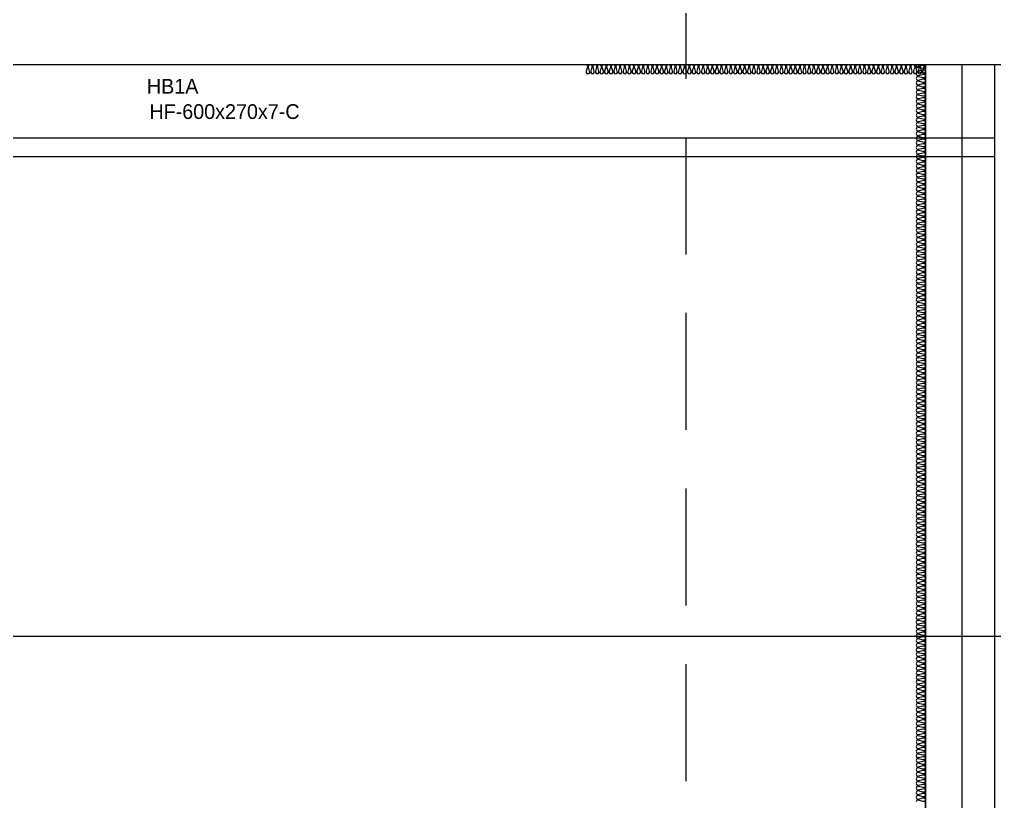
# Model space of a CAD drawing. Header units: millimetres. Extents: x 367092 to 767578, y 396038 to 811791.
# Drawn here: x 504600 to 509889, y 437253 to 441495 of the extents above; entities that cross this region are included whole.
import ezdxf
from ezdxf.enums import TextEntityAlignment as Align

# ---------------------------------------------------------------- set-up
doc = ezdxf.new("R2010")
doc.units = ezdxf.units.MM
doc.header["$LTSCALE"] = 100
doc.header["$MEASUREMENT"] = 0
doc.linetypes.add('CENTER', pattern=[2, 1.25, -0.25, 0.25, -0.25])
doc.linetypes.add('HIDDEN', pattern=[9.525, 6.35, -3.175])
doc.layers.get('Defpoints').update_dxf_attribs({"color": 171, "linetype": 'CONTINUOUS'})
for name, color, linetype in [('CEN(ST)', 1, 'CENTER'), ('CON', 2, 'CONTINUOUS'), ('ELE-6', 8, 'CONTINUOUS'), ('FIN(패널-125글라스울)', 4, 'CONTINUOUS'), ('INSUL', 8, 'CONTINUOUS'), ('SYM', 7, 'CONTINUOUS')]:
    doc.layers.add(name, color=color, linetype=linetype)
doc.styles.add('CGS', font='cgse', dxfattribs={"bigfont": 'cgs'})

msp = doc.modelspace()

# ---------------------------------------------------------------- linework, layer by layer
at = {"layer": 'CEN(ST)', "ltscale": 10000}
msp.add_line((385174.2, 438151), (536557.9, 438151), dxfattribs=at)
at = {"layer": 'CON', "ltscale": 1000}
msp.add_line((423351.8, 441251), (533944.1, 441251), dxfattribs=at)
at = {"layer": 'ELE-6', "ltscale": 10000}
for p, q in [((509888.8, 441251), (509888.8, 433151)), ((509888.8, 440851), (500840.1, 440851)), ((509888.8, 440751), (500840.1, 440751))]:
    msp.add_line(p, q, dxfattribs=at)
msp.add_lwpolyline([(509513.8, 441251), (509513.8, 433151)], dxfattribs=at)
at = {"layer": 'FIN(패널-125글라스울)', "ltscale": 0.1}
for points in [[(509513.8, 433151), (509513.8, 441251)], [(509713.8, 433151), (509713.8, 441251)]]:
    msp.add_lwpolyline(points, dxfattribs=at)
at = {"layer": 'INSUL', "ltscale": 10000}
for points in [[(507671.8, 441250.9, -0.493759), (507680.2, 441237.4), (507674, 441214.5, 1.449198), (507692.7, 441214.5), (507686.5, 441237.4, -0.524856), (507695.8, 441251, -0.524856), (507705.2, 441237.4), (507699, 441214.5, 1.449198), (507717.7, 441214.5), (507711.5, 441237.4, -0.524856), (507720.8, 441251, -0.524856), (507730.2, 441237.4), (507724, 441214.5, 1.449198), (507742.7, 441214.5), (507736.5, 441237.4, -0.524856), (507745.8, 441251, -0.524856), (507755.2, 441237.4), (507749, 441214.5, 1.449198), (507767.7, 441214.5), (507761.5, 441237.4, -0.524856), (507770.8, 441251, -0.524856), (507780.2, 441237.4), (507774, 441214.5, 1.449198), (507792.7, 441214.5), (507786.5, 441237.4, -0.524856), (507795.8, 441251, -0.524856), (507805.2, 441237.4), (507799, 441214.5, 1.449198), (507817.7, 441214.5), (507811.5, 441237.4, -0.524856), (507820.8, 441251, -0.524856), (507830.2, 441237.4), (507824, 441214.5, 1.449198), (507842.7, 441214.5), (507836.5, 441237.4, -0.524856), (507845.8, 441251, -0.524856), (507855.2, 441237.4), (507849, 441214.5, 1.449198), (507867.7, 441214.5), (507861.5, 441237.4, -0.524856), (507870.8, 441251, -0.524856), (507880.2, 441237.4), (507874, 441214.5, 1.449198), (507892.7, 441214.5), (507886.5, 441237.4, -0.524856), (507895.8, 441251, -0.524856), (507905.2, 441237.4), (507899, 441214.5, 1.449198), (507917.7, 441214.5), (507911.5, 441237.4, -0.524856), (507920.8, 441251, -0.524856), (507930.2, 441237.4), (507924, 441214.5, 1.449198), (507942.7, 441214.5), (507936.5, 441237.4, -0.524856), (507945.8, 441251, -0.524856), (507955.2, 441237.4), (507949, 441214.5, 1.449198), (507967.7, 441214.5), (507961.5, 441237.4, -0.524856), (507970.8, 441251, -0.524856), (507980.2, 441237.4), (507974, 441214.5, 1.449198), (507992.7, 441214.5), (507986.5, 441237.4, -0.524856), (507995.8, 441251, -0.524856), (508005.2, 441237.4), (507999, 441214.5, 1.449198), (508017.7, 441214.5), (508011.5, 441237.4, -0.524856), (508020.8, 441251, -0.524856), (508030.2, 441237.4), (508024, 441214.5, 1.449198), (508042.7, 441214.5), (508036.5, 441237.4, -0.524856), (508045.8, 441251, -0.524856), (508055.2, 441237.4), (508049, 441214.5, 1.449198), (508067.7, 441214.5), (508061.5, 441237.4, -0.524856), (508070.8, 441251, -0.524856), (508080.2, 441237.4), (508074, 441214.5, 1.449198), (508092.7, 441214.5), (508086.5, 441237.4, -0.524856), (508095.8, 441251, -0.524856), (508105.2, 441237.4), (508099, 441214.5, 1.449198), (508117.7, 441214.5), (508111.5, 441237.4, -0.524856), (508120.8, 441251, -0.524856), (508130.2, 441237.4), (508124, 441214.5, 1.449198), (508142.7, 441214.5), (508136.5, 441237.4, -0.524856), (508145.8, 441251, -0.524856), (508155.2, 441237.4), (508149, 441214.5, 1.449198), (508167.7, 441214.5), (508161.5, 441237.4, -0.524856), (508170.8, 441251, -0.524856), (508180.2, 441237.4), (508174, 441214.5, 1.449198), (508192.7, 441214.5), (508186.5, 441237.4, -0.524856), (508195.8, 441251, -0.524856), (508205.2, 441237.4), (508199, 441214.5, 1.449198), (508217.7, 441214.5), (508211.5, 441237.4, -0.524856), (508220.8, 441251, -0.524856), (508230.2, 441237.4), (508224, 441214.5, 1.449198), (508242.7, 441214.5), (508236.5, 441237.4, -0.524856), (508245.8, 441251, -0.524856), (508255.2, 441237.4), (508249, 441214.5, 1.449198), (508267.7, 441214.5), (508261.5, 441237.4, -0.524856), (508270.8, 441251, -0.524856), (508280.2, 441237.4), (508274, 441214.5, 1.449198), (508292.7, 441214.5), (508286.5, 441237.4, -0.524856), (508295.8, 441251, -0.524856), (508305.2, 441237.4), (508299, 441214.5, 1.449198), (508317.7, 441214.5), (508311.5, 441237.4, -0.524856), (508320.8, 441251, -0.524856), (508330.2, 441237.4), (508324, 441214.5, 1.449198), (508342.7, 441214.5), (508336.5, 441237.4, -0.524856), (508345.8, 441251, -0.524856), (508355.2, 441237.4), (508349, 441214.5, 1.449198), (508367.7, 441214.5), (508361.5, 441237.4, -0.524856), (508370.8, 441251, -0.524856), (508380.2, 441237.4), (508374, 441214.5, 1.449198), (508392.7, 441214.5), (508386.5, 441237.4, -0.524856), (508395.8, 441251, -0.524856), (508405.2, 441237.4), (508399, 441214.5, 1.449198), (508417.7, 441214.5), (508411.5, 441237.4, -0.524856), (508420.8, 441251, -0.524856), (508430.2, 441237.4), (508424, 441214.5, 1.449198), (508442.7, 441214.5), (508436.5, 441237.4, -0.524856), (508445.8, 441251, -0.524856), (508455.2, 441237.4), (508449, 441214.5, 1.449198), (508467.7, 441214.5), (508461.5, 441237.4, -0.524856), (508470.8, 441251, -0.524856), (508480.2, 441237.4), (508474, 441214.5, 1.449198), (508492.7, 441214.5), (508486.5, 441237.4, -0.524856), (508495.8, 441251, -0.524856), (508505.2, 441237.4), (508499, 441214.5, 1.449198), (508517.7, 441214.5), (508511.5, 441237.4, -0.524856), (508520.8, 441251, -0.524856), (508530.2, 441237.4), (508524, 441214.5, 1.449198), (508542.7, 441214.5), (508536.5, 441237.4, -0.524856), (508545.8, 441251, -0.524856), (508555.2, 441237.4), (508549, 441214.5, 1.449198), (508567.7, 441214.5), (508561.5, 441237.4, -0.524856), (508570.8, 441251, -0.524856), (508580.2, 441237.4), (508574, 441214.5, 1.449198), (508592.7, 441214.5), (508586.5, 441237.4, -0.524856), (508595.8, 441251, -0.524856), (508605.2, 441237.4), (508599, 441214.5, 1.449198), (508617.7, 441214.5), (508611.5, 441237.4, -0.524856), (508620.8, 441251, -0.524856), (508630.2, 441237.4), (508624, 441214.5, 1.449198), (508642.7, 441214.5), (508636.5, 441237.4, -0.524856), (508645.8, 441251, -0.524856), (508655.2, 441237.4), (508649, 441214.5, 1.449198), (508667.7, 441214.5), (508661.5, 441237.4, -0.524856), (508670.8, 441251, -0.524856), (508680.2, 441237.4), (508674, 441214.5, 1.449198), (508692.7, 441214.5), (508686.5, 441237.4, -0.524856), (508695.8, 441251, -0.524856), (508705.2, 441237.4), (508699, 441214.5, 1.449198), (508717.7, 441214.5), (508711.5, 441237.4, -0.524856), (508720.8, 441251, -0.524856), (508730.2, 441237.4), (508724, 441214.5, 1.449198), (508742.7, 441214.5), (508736.5, 441237.4, -0.524856), (508745.8, 441251, -0.524856), (508755.2, 441237.4), (508749, 441214.5, 1.449198), (508767.7, 441214.5), (508761.5, 441237.4, -0.524856), (508770.8, 441251, -0.524856), (508780.2, 441237.4), (508774, 441214.5, 1.449198), (508792.7, 441214.5), (508786.5, 441237.4, -0.524856), (508795.8, 441251, -0.524856), (508805.2, 441237.4), (508799, 441214.5, 1.449198), (508817.7, 441214.5), (508811.5, 441237.4, -0.524856), (508820.8, 441251, -0.524856), (508830.2, 441237.4), (508824, 441214.5, 1.449198), (508842.7, 441214.5), (508836.5, 441237.4, -0.524856), (508845.8, 441251, -0.524856), (508855.2, 441237.4), (508849, 441214.5, 1.449198), (508867.7, 441214.5), (508861.5, 441237.4, -0.524856), (508870.8, 441251, -0.524856), (508880.2, 441237.4), (508874, 441214.5, 1.449198), (508892.7, 441214.5), (508886.5, 441237.4, -0.524856), (508895.8, 441251, -0.524856), (508905.2, 441237.4), (508899, 441214.5, 1.449198), (508917.7, 441214.5), (508911.5, 441237.4, -0.524856), (508920.8, 441251, -0.524856), (508930.2, 441237.4), (508924, 441214.5, 1.449198), (508942.7, 441214.5), (508936.5, 441237.4, -0.524856), (508945.8, 441251, -0.524856), (508955.2, 441237.4), (508949, 441214.5, 1.449198), (508967.7, 441214.5), (508961.5, 441237.4, -0.524856), (508970.8, 441251, -0.524856), (508980.2, 441237.4), (508974, 441214.5, 1.449198), (508992.7, 441214.5), (508986.5, 441237.4, -0.524856), (508995.8, 441251, -0.524856), (509005.2, 441237.4), (508999, 441214.5, 1.449198), (509017.7, 441214.5), (509011.5, 441237.4, -0.524856), (509020.8, 441251, -0.524856), (509030.2, 441237.4), (509024, 441214.5, 1.449198), (509042.7, 441214.5), (509036.5, 441237.4, -0.524856), (509045.8, 441251, -0.524856), (509055.2, 441237.4), (509049, 441214.5, 1.449198), (509067.7, 441214.5), (509061.5, 441237.4, -0.524856), (509070.8, 441251, -0.524856), (509080.2, 441237.4), (509074, 441214.5, 1.449198), (509092.7, 441214.5), (509086.5, 441237.4, -0.524856), (509095.8, 441251, -0.524856), (509105.2, 441237.4), (509099, 441214.5, 1.449198), (509117.7, 441214.5), (509111.5, 441237.4, -0.524856), (509120.8, 441251, -0.524856), (509130.2, 441237.4), (509124, 441214.5, 1.449198), (509142.7, 441214.5), (509136.5, 441237.4, -0.524856), (509145.8, 441251, -0.524856), (509155.2, 441237.4), (509149, 441214.5, 1.449198), (509167.7, 441214.5), (509161.5, 441237.4, -0.524856), (509170.8, 441251, -0.524856), (509180.2, 441237.4), (509174, 441214.5, 1.449198), (509192.7, 441214.5), (509186.5, 441237.4, -0.524856), (509195.8, 441251, -0.524856), (509205.2, 441237.4), (509199, 441214.5, 1.449198), (509217.7, 441214.5), (509211.5, 441237.4, -0.524856), (509220.8, 441251, -0.524856), (509230.2, 441237.4), (509224, 441214.5, 1.449198), (509242.7, 441214.5), (509236.5, 441237.4, -0.524856), (509245.8, 441251, -0.524856), (509255.2, 441237.4), (509249, 441214.5, 1.449198), (509267.7, 441214.5), (509261.5, 441237.4, -0.524856), (509270.8, 441251, -0.524856), (509280.2, 441237.4), (509274, 441214.5, 1.449198), (509292.7, 441214.5), (509286.5, 441237.4, -0.524856), (509295.8, 441251, -0.524856), (509305.2, 441237.4), (509299, 441214.5, 1.449198), (509317.7, 441214.5), (509311.5, 441237.4, -0.524856), (509320.8, 441251, -0.524856), (509330.2, 441237.4), (509324, 441214.5, 1.449198), (509342.7, 441214.5), (509336.5, 441237.4, -0.524856), (509345.8, 441251, -0.524856), (509355.2, 441237.4), (509349, 441214.5, 1.449198), (509367.7, 441214.5), (509361.5, 441237.4, -0.524856), (509370.8, 441251, -0.524856), (509380.2, 441237.4), (509374, 441214.5, 1.449198), (509392.7, 441214.5), (509386.5, 441237.4, -0.524856), (509395.8, 441251, -0.524856), (509405.2, 441237.4), (509399, 441214.5, 1.449198), (509417.7, 441214.5), (509411.5, 441237.4, -0.524856), (509420.8, 441251, -0.524856), (509430.2, 441237.4), (509424, 441214.5, 1.449198), (509442.7, 441214.5), (509436.5, 441237.4, -0.524856), (509445.8, 441251, -0.524856), (509455.2, 441237.4), (509449, 441214.5, 1.449198), (509467.7, 441214.5), (509461.5, 441237.4, -0.524856), (509470.8, 441251, -0.524856), (509480.2, 441237.4), (509474, 441214.5, 1.449198), (509492.7, 441214.5), (509486.5, 441237.4, -0.524856), (509495.8, 441251, -0.524856), (509505.2, 441237.4), (509499, 441214.5, 0.726908), (509513.8, 441202.6, 0.726908)], [(509463.8, 441251, 0.524856), (509477.4, 441241.6), (509500.3, 441247.8, -1.449198), (509500.3, 441229.1), (509477.4, 441235.3, 0.524856), (509463.8, 441226, 0.524856), (509477.4, 441216.6), (509500.3, 441222.8, -1.449198), (509500.3, 441204.1), (509477.4, 441210.3, 0.524856), (509463.8, 441201, 0.524856), (509477.4, 441191.6), (509500.3, 441197.8, -1.449198), (509500.3, 441179.1), (509477.4, 441185.3, 0.524856), (509463.8, 441176, 0.524856), (509477.4, 441166.6), (509500.3, 441172.8, -1.449198), (509500.3, 441154.1), (509477.4, 441160.3, 0.524856), (509463.8, 441151, 0.524856), (509477.4, 441141.6), (509500.3, 441147.8, -1.449198), (509500.3, 441129.1), (509477.4, 441135.3, 0.524856), (509463.8, 441126, 0.524856), (509477.4, 441116.6), (509500.3, 441122.8, -1.449198), (509500.3, 441104.1), (509477.4, 441110.3, 0.524856), (509463.8, 441101, 0.524856), (509477.4, 441091.6), (509500.3, 441097.8, -1.449198), (509500.3, 441079.1), (509477.4, 441085.3, 0.524856), (509463.8, 441076, 0.524856), (509477.4, 441066.6), (509500.3, 441072.8, -1.449198), (509500.3, 441054.1), (509477.4, 441060.3, 0.524856), (509463.8, 441051, 0.524856), (509477.4, 441041.6), (509500.3, 441047.8, -1.449198), (509500.3, 441029.1), (509477.4, 441035.3, 0.524856), (509463.8, 441026, 0.524856), (509477.4, 441016.6), (509500.3, 441022.8, -1.449198), (509500.3, 441004.1), (509477.4, 441010.3, 0.524856), (509463.8, 441001, 0.524856), (509477.4, 440991.6), (509500.3, 440997.8, -1.449198), (509500.3, 440979.1), (509477.4, 440985.3, 0.524856), (509463.8, 440976, 0.524856), (509477.4, 440966.6), (509500.3, 440972.8, -1.449198), (509500.3, 440954.1), (509477.4, 440960.3, 0.524856), (509463.8, 440951, 0.524856), (509477.4, 440941.6), (509500.3, 440947.8, -1.449198), (509500.3, 440929.1), (509477.4, 440935.3, 0.524856), (509463.8, 440926, 0.524856), (509477.4, 440916.6), (509500.3, 440922.8, -1.449198), (509500.3, 440904.1), (509477.4, 440910.3, 0.524856), (509463.8, 440901, 0.524856), (509477.4, 440891.6), (509500.3, 440897.8, -1.449198), (509500.3, 440879.1), (509477.4, 440885.3, 0.524856), (509463.8, 440876, 0.524856), (509477.4, 440866.6), (509500.3, 440872.8, -1.449198), (509500.3, 440854.1), (509477.4, 440860.3, 0.524856), (509463.8, 440851, 0.524856), (509477.4, 440841.6), (509500.3, 440847.8, -1.449198), (509500.3, 440829.1), (509477.4, 440835.3, 0.524856), (509463.8, 440826, 0.524856), (509477.4, 440816.6), (509500.3, 440822.8, -1.449198), (509500.3, 440804.1), (509477.4, 440810.3, 0.524856), (509463.8, 440801, 0.524856), (509477.4, 440791.6), (509500.3, 440797.8, -1.449198), (509500.3, 440779.1), (509477.4, 440785.3, 0.524856), (509463.8, 440776, 0.524856), (509477.4, 440766.6), (509500.3, 440772.8, -1.449198), (509500.3, 440754.1), (509477.4, 440760.3, 0.524856), (509463.8, 440751, 0.524856), (509477.4, 440741.6), (509500.3, 440747.8, -1.449198), (509500.3, 440729.1), (509477.4, 440735.3, 0.524856), (509463.8, 440726, 0.524856), (509477.4, 440716.6), (509500.3, 440722.8, -1.449198), (509500.3, 440704.1), (509477.4, 440710.3, 0.524856), (509463.8, 440701, 0.524856), (509477.4, 440691.6), (509500.3, 440697.8, -1.449198), (509500.3, 440679.1), (509477.4, 440685.3, 0.524856), (509463.8, 440676, 0.524856), (509477.4, 440666.6), (509500.3, 440672.8, -1.449198), (509500.3, 440654.1), (509477.4, 440660.3, 0.524856), (509463.8, 440651, 0.524856), (509477.4, 440641.6), (509500.3, 440647.8, -1.449198), (509500.3, 440629.1), (509477.4, 440635.3, 0.524856), (509463.8, 440626, 0.524856), (509477.4, 440616.6), (509500.3, 440622.8, -1.449198), (509500.3, 440604.1), (509477.4, 440610.3, 0.524856), (509463.8, 440601, 0.524856), (509477.4, 440591.6), (509500.3, 440597.8, -1.449198), (509500.3, 440579.1), (509477.4, 440585.3, 0.524856), (509463.8, 440576, 0.524856), (509477.4, 440566.6), (509500.3, 440572.8, -1.449198), (509500.3, 440554.1), (509477.4, 440560.3, 0.524856), (509463.8, 440551, 0.524856), (509477.4, 440541.6), (509500.3, 440547.8, -1.449198), (509500.3, 440529.1), (509477.4, 440535.3, 0.524856), (509463.8, 440526, 0.524856), (509477.4, 440516.6), (509500.3, 440522.8, -1.449198), (509500.3, 440504.1), (509477.4, 440510.3, 0.524856), (509463.8, 440501, 0.524856), (509477.4, 440491.6), (509500.3, 440497.8, -1.449198), (509500.3, 440479.1), (509477.4, 440485.3, 0.524856), (509463.8, 440476, 0.524856), (509477.4, 440466.6), (509500.3, 440472.8, -1.449198), (509500.3, 440454.1), (509477.4, 440460.3, 0.524856), (509463.8, 440451, 0.524856), (509477.4, 440441.6), (509500.3, 440447.8, -1.449198), (509500.3, 440429.1), (509477.4, 440435.3, 0.524856), (509463.8, 440426, 0.524856), (509477.4, 440416.6), (509500.3, 440422.8, -1.449198), (509500.3, 440404.1), (509477.4, 440410.3, 0.524856), (509463.8, 440401, 0.524856), (509477.4, 440391.6), (509500.3, 440397.8, -1.449198), (509500.3, 440379.1), (509477.4, 440385.3, 0.524856), (509463.8, 440376, 0.524856), (509477.4, 440366.6), (509500.3, 440372.8, -1.449198), (509500.3, 440354.1), (509477.4, 440360.3, 0.524856), (509463.8, 440351, 0.524856), (509477.4, 440341.6), (509500.3, 440347.8, -1.449198), (509500.3, 440329.1), (509477.4, 440335.3, 0.524856), (509463.8, 440326, 0.524856), (509477.4, 440316.6), (509500.3, 440322.8, -1.449198), (509500.3, 440304.1), (509477.4, 440310.3, 0.524856), (509463.8, 440301, 0.524856), (509477.4, 440291.6), (509500.3, 440297.8, -1.449198), (509500.3, 440279.1), (509477.4, 440285.3, 0.524856), (509463.8, 440276, 0.524856), (509477.4, 440266.6), (509500.3, 440272.8, -1.449198), (509500.3, 440254.1), (509477.4, 440260.3, 0.524856), (509463.8, 440251, 0.524856), (509477.4, 440241.6), (509500.3, 440247.8, -1.449198), (509500.3, 440229.1), (509477.4, 440235.3, 0.524856), (509463.8, 440226, 0.524856), (509477.4, 440216.6), (509500.3, 440222.8, -1.449198), (509500.3, 440204.1), (509477.4, 440210.3, 0.524856), (509463.8, 440201, 0.524856), (509477.4, 440191.6), (509500.3, 440197.8, -1.449198), (509500.3, 440179.1), (509477.4, 440185.3, 0.524856), (509463.8, 440176, 0.524856), (509477.4, 440166.6), (509500.3, 440172.8, -1.449198), (509500.3, 440154.1), (509477.4, 440160.3, 0.524856), (509463.8, 440151, 0.524856), (509477.4, 440141.6), (509500.3, 440147.8, -1.449198), (509500.3, 440129.1), (509477.4, 440135.3, 0.524856), (509463.8, 440126, 0.524856), (509477.4, 440116.6), (509500.3, 440122.8, -1.449198), (509500.3, 440104.1), (509477.4, 440110.3, 0.524856), (509463.8, 440101, 0.524856), (509477.4, 440091.6), (509500.3, 440097.8, -1.449198), (509500.3, 440079.1), (509477.4, 440085.3, 0.524856), (509463.8, 440076, 0.524856), (509477.4, 440066.6), (509500.3, 440072.8, -1.449198), (509500.3, 440054.1), (509477.4, 440060.3, 0.524856), (509463.8, 440051, 0.524856), (509477.4, 440041.6), (509500.3, 440047.8, -1.449198), (509500.3, 440029.1), (509477.4, 440035.3, 0.524856), (509463.8, 440026, 0.524856), (509477.4, 440016.6), (509500.3, 440022.8, -1.449198), (509500.3, 440004.1), (509477.4, 440010.3, 0.524856), (509463.8, 440001, 0.524856), (509477.4, 439991.6), (509500.3, 439997.8, -1.449198), (509500.3, 439979.1), (509477.4, 439985.3, 0.524856), (509463.8, 439976, 0.524856), (509477.4, 439966.6), (509500.3, 439972.8, -1.449198), (509500.3, 439954.1), (509477.4, 439960.3, 0.524856), (509463.8, 439951, 0.524856), (509477.4, 439941.6), (509500.3, 439947.8, -1.449198), (509500.3, 439929.1), (509477.4, 439935.3, 0.524856), (509463.8, 439926, 0.524856), (509477.4, 439916.6), (509500.3, 439922.8, -1.449198), (509500.3, 439904.1), (509477.4, 439910.3, 0.524856), (509463.8, 439901, 0.524856), (509477.4, 439891.6), (509500.3, 439897.8, -1.449198), (509500.3, 439879.1), (509477.4, 439885.3, 0.524856), (509463.8, 439876, 0.524856), (509477.4, 439866.6), (509500.3, 439872.8, -1.449198), (509500.3, 439854.1), (509477.4, 439860.3, 0.524856), (509463.8, 439851, 0.524856), (509477.4, 439841.6), (509500.3, 439847.8, -1.449198), (509500.3, 439829.1), (509477.4, 439835.3, 0.524856), (509463.8, 439826, 0.524856), (509477.4, 439816.6), (509500.3, 439822.8, -1.449198), (509500.3, 439804.1), (509477.4, 439810.3, 0.524856), (509463.8, 439801, 0.524856), (509477.4, 439791.6), (509500.3, 439797.8, -1.449198), (509500.3, 439779.1), (509477.4, 439785.3, 0.524856), (509463.8, 439776, 0.524856), (509477.4, 439766.6), (509500.3, 439772.8, -1.449198), (509500.3, 439754.1), (509477.4, 439760.3, 0.524856), (509463.8, 439751, 0.524856), (509477.4, 439741.6), (509500.3, 439747.8, -1.449198), (509500.3, 439729.1), (509477.4, 439735.3, 0.524856), (509463.8, 439726, 0.524856), (509477.4, 439716.6), (509500.3, 439722.8, -1.449198), (509500.3, 439704.1), (509477.4, 439710.3, 0.524856), (509463.8, 439701, 0.524856), (509477.4, 439691.6), (509500.3, 439697.8, -1.449198), (509500.3, 439679.1), (509477.4, 439685.3, 0.524856), (509463.8, 439676, 0.524856), (509477.4, 439666.6), (509500.3, 439672.8, -1.449198), (509500.3, 439654.1), (509477.4, 439660.3, 0.524856), (509463.8, 439651, 0.524856), (509477.4, 439641.6), (509500.3, 439647.8, -1.449198), (509500.3, 439629.1), (509477.4, 439635.3, 0.524856), (509463.8, 439626, 0.524856), (509477.4, 439616.6), (509500.3, 439622.8, -1.449198), (509500.3, 439604.1), (509477.4, 439610.3, 0.524856), (509463.8, 439601, 0.524856), (509477.4, 439591.6), (509500.3, 439597.8, -1.449198), (509500.3, 439579.1), (509477.4, 439585.3, 0.524856), (509463.8, 439576, 0.524856), (509477.4, 439566.6), (509500.3, 439572.8, -1.449198), (509500.3, 439554.1), (509477.4, 439560.3, 0.524856), (509463.8, 439551, 0.524856), (509477.4, 439541.6), (509500.3, 439547.8, -1.449198), (509500.3, 439529.1), (509477.4, 439535.3, 0.524856), (509463.8, 439526, 0.524856), (509477.4, 439516.6), (509500.3, 439522.8, -1.449198), (509500.3, 439504.1), (509477.4, 439510.3, 0.524856), (509463.8, 439501, 0.524856), (509477.4, 439491.6), (509500.3, 439497.8, -1.449198), (509500.3, 439479.1), (509477.4, 439485.3, 0.524856), (509463.8, 439476, 0.524856), (509477.4, 439466.6), (509500.3, 439472.8, -1.449198), (509500.3, 439454.1), (509477.4, 439460.3, 0.524856), (509463.8, 439451, 0.524856), (509477.4, 439441.6), (509500.3, 439447.8, -1.449198), (509500.3, 439429.1), (509477.4, 439435.3, 0.524856), (509463.8, 439426, 0.524856), (509477.4, 439416.6), (509500.3, 439422.8, -1.449198), (509500.3, 439404.1), (509477.4, 439410.3, 0.524856), (509463.8, 439401, 0.524856), (509477.4, 439391.6), (509500.3, 439397.8, -1.449198), (509500.3, 439379.1), (509477.4, 439385.3, 0.524856), (509463.8, 439376, 0.524856), (509477.4, 439366.6), (509500.3, 439372.8, -1.449198), (509500.3, 439354.1), (509477.4, 439360.3, 0.524856), (509463.8, 439351, 0.524856), (509477.4, 439341.6), (509500.3, 439347.8, -1.449198), (509500.3, 439329.1), (509477.4, 439335.3, 0.524856), (509463.8, 439326, 0.524856), (509477.4, 439316.6), (509500.3, 439322.8, -1.449198), (509500.3, 439304.1), (509477.4, 439310.3, 0.524856), (509463.8, 439301, 0.524856), (509477.4, 439291.6), (509500.3, 439297.8, -1.449198), (509500.3, 439279.1), (509477.4, 439285.3, 0.524856), (509463.8, 439276, 0.524856), (509477.4, 439266.6), (509500.3, 439272.8, -1.449198), (509500.3, 439254.1), (509477.4, 439260.3, 0.524856), (509463.8, 439251, 0.524856), (509477.4, 439241.6), (509500.3, 439247.8, -1.449198), (509500.3, 439229.1), (509477.4, 439235.3, 0.524856), (509463.8, 439226, 0.524856), (509477.4, 439216.6), (509500.3, 439222.8, -1.449198), (509500.3, 439204.1), (509477.4, 439210.3, 0.524856), (509463.8, 439201, 0.524856), (509477.4, 439191.6), (509500.3, 439197.8, -1.449198), (509500.3, 439179.1), (509477.4, 439185.3, 0.524856), (509463.8, 439176, 0.524856), (509477.4, 439166.6), (509500.3, 439172.8, -1.449198), (509500.3, 439154.1), (509477.4, 439160.3, 0.524856), (509463.8, 439151, 0.524856), (509477.4, 439141.6), (509500.3, 439147.8, -1.449198), (509500.3, 439129.1), (509477.4, 439135.3, 0.524856), (509463.8, 439126, 0.524856), (509477.4, 439116.6), (509500.3, 439122.8, -1.449198), (509500.3, 439104.1), (509477.4, 439110.3, 0.524856), (509463.8, 439101, 0.524856), (509477.4, 439091.6), (509500.3, 439097.8, -1.449198), (509500.3, 439079.1), (509477.4, 439085.3, 0.524856), (509463.8, 439076, 0.524856), (509477.4, 439066.6), (509500.3, 439072.8, -1.449198), (509500.3, 439054.1), (509477.4, 439060.3, 0.524856), (509463.8, 439051, 0.524856), (509477.4, 439041.6), (509500.3, 439047.8, -1.449198), (509500.3, 439029.1), (509477.4, 439035.3, 0.524856), (509463.8, 439026, 0.524856), (509477.4, 439016.6), (509500.3, 439022.8, -1.449198), (509500.3, 439004.1), (509477.4, 439010.3, 0.524856), (509463.8, 439001, 0.524856), (509477.4, 438991.6), (509500.3, 438997.8, -1.449198), (509500.3, 438979.1), (509477.4, 438985.3, 0.524856), (509463.8, 438976, 0.524856), (509477.4, 438966.6), (509500.3, 438972.8, -1.449198), (509500.3, 438954.1), (509477.4, 438960.3, 0.524856), (509463.8, 438951, 0.524856), (509477.4, 438941.6), (509500.3, 438947.8, -1.449198), (509500.3, 438929.1), (509477.4, 438935.3, 0.524856), (509463.8, 438926, 0.524856), (509477.4, 438916.6), (509500.3, 438922.8, -1.449198), (509500.3, 438904.1), (509477.4, 438910.3, 0.524856), (509463.8, 438901, 0.524856), (509477.4, 438891.6), (509500.3, 438897.8, -1.449198), (509500.3, 438879.1), (509477.4, 438885.3, 0.524856), (509463.8, 438876, 0.524856), (509477.4, 438866.6), (509500.3, 438872.8, -1.449198), (509500.3, 438854.1), (509477.4, 438860.3, 0.524856), (509463.8, 438851, 0.524856), (509477.4, 438841.6), (509500.3, 438847.8, -1.449198), (509500.3, 438829.1), (509477.4, 438835.3, 0.524856), (509463.8, 438826, 0.524856), (509477.4, 438816.6), (509500.3, 438822.8, -1.449198), (509500.3, 438804.1), (509477.4, 438810.3, 0.524856), (509463.8, 438801, 0.524856), (509477.4, 438791.6), (509500.3, 438797.8, -1.449198), (509500.3, 438779.1), (509477.4, 438785.3, 0.524856), (509463.8, 438776, 0.524856), (509477.4, 438766.6), (509500.3, 438772.8, -1.449198), (509500.3, 438754.1), (509477.4, 438760.3, 0.524856), (509463.8, 438751, 0.524856), (509477.4, 438741.6), (509500.3, 438747.8, -1.449198), (509500.3, 438729.1), (509477.4, 438735.3, 0.524856), (509463.8, 438726, 0.524856), (509477.4, 438716.6), (509500.3, 438722.8, -1.449198), (509500.3, 438704.1), (509477.4, 438710.3, 0.524856), (509463.8, 438701, 0.524856), (509477.4, 438691.6), (509500.3, 438697.8, -1.449198), (509500.3, 438679.1), (509477.4, 438685.3, 0.524856), (509463.8, 438676, 0.524856), (509477.4, 438666.6), (509500.3, 438672.8, -1.449198), (509500.3, 438654.1), (509477.4, 438660.3, 0.524856), (509463.8, 438651, 0.524856), (509477.4, 438641.6), (509500.3, 438647.8, -1.449198), (509500.3, 438629.1), (509477.4, 438635.3, 0.524856), (509463.8, 438626, 0.524856), (509477.4, 438616.6), (509500.3, 438622.8, -1.449198), (509500.3, 438604.1), (509477.4, 438610.3, 0.524856), (509463.8, 438601, 0.524856), (509477.4, 438591.6), (509500.3, 438597.8, -1.449198), (509500.3, 438579.1), (509477.4, 438585.3, 0.524856), (509463.8, 438576, 0.524856), (509477.4, 438566.6), (509500.3, 438572.8, -1.449198), (509500.3, 438554.1), (509477.4, 438560.3, 0.524856), (509463.8, 438551, 0.524856), (509477.4, 438541.6), (509500.3, 438547.8, -1.449198), (509500.3, 438529.1), (509477.4, 438535.3, 0.524856), (509463.8, 438526, 0.524856), (509477.4, 438516.6), (509500.3, 438522.8, -1.449198), (509500.3, 438504.1), (509477.4, 438510.3, 0.524856), (509463.8, 438501, 0.524856), (509477.4, 438491.6), (509500.3, 438497.8, -1.449198), (509500.3, 438479.1), (509477.4, 438485.3, 0.524856), (509463.8, 438476, 0.524856), (509477.4, 438466.6), (509500.3, 438472.8, -1.449198), (509500.3, 438454.1), (509477.4, 438460.3, 0.524856), (509463.8, 438451, 0.524856), (509477.4, 438441.6), (509500.3, 438447.8, -1.449198), (509500.3, 438429.1), (509477.4, 438435.3, 0.524856), (509463.8, 438426, 0.524856), (509477.4, 438416.6), (509500.3, 438422.8, -1.449198), (509500.3, 438404.1), (509477.4, 438410.3, 0.524856), (509463.8, 438401, 0.524856), (509477.4, 438391.6), (509500.3, 438397.8, -1.449198), (509500.3, 438379.1), (509477.4, 438385.3, 0.524856), (509463.8, 438376, 0.524856), (509477.4, 438366.6), (509500.3, 438372.8, -1.449198), (509500.3, 438354.1), (509477.4, 438360.3, 0.524856), (509463.8, 438351, 0.524856), (509477.4, 438341.6), (509500.3, 438347.8, -1.449198), (509500.3, 438329.1), (509477.4, 438335.3, 0.524856), (509463.8, 438326, 0.524856), (509477.4, 438316.6), (509500.3, 438322.8, -1.449198), (509500.3, 438304.1), (509477.4, 438310.3, 0.524856), (509463.8, 438301, 0.524856), (509477.4, 438291.6), (509500.3, 438297.8, -1.449198), (509500.3, 438279.1), (509477.4, 438285.3, 0.524856), (509463.8, 438276, 0.524856), (509477.4, 438266.6), (509500.3, 438272.8, -1.449198), (509500.3, 438254.1), (509477.4, 438260.3, 0.524856), (509463.8, 438251, 0.524856), (509477.4, 438241.6), (509500.3, 438247.8, -1.449198), (509500.3, 438229.1), (509477.4, 438235.3, 0.524856), (509463.8, 438226, 0.524856), (509477.4, 438216.6), (509500.3, 438222.8, -1.449198), (509500.3, 438204.1), (509477.4, 438210.3, 0.524856), (509463.8, 438201, 0.524856), (509477.4, 438191.6), (509500.3, 438197.8, -1.449198), (509500.3, 438179.1), (509477.4, 438185.3, 0.524856), (509463.8, 438176, 0.524856), (509477.4, 438166.6), (509500.3, 438172.8, -1.449198), (509500.3, 438154.1), (509477.4, 438160.3, 0.524856), (509463.8, 438151, 0.524856), (509477.4, 438141.6), (509500.3, 438147.8, -1.449198), (509500.3, 438129.1), (509477.4, 438135.3, 0.524856), (509463.8, 438126, 0.524856), (509477.4, 438116.6), (509500.3, 438122.8, -1.449198), (509500.3, 438104.1), (509477.4, 438110.3, 0.524856), (509463.8, 438101, 0.524856), (509477.4, 438091.6), (509500.3, 438097.8, -1.449198), (509500.3, 438079.1), (509477.4, 438085.3, 0.524856), (509463.8, 438076, 0.524856), (509477.4, 438066.6), (509500.3, 438072.8, -1.449198), (509500.3, 438054.1), (509477.4, 438060.3, 0.524856), (509463.8, 438051, 0.524856), (509477.4, 438041.6), (509500.3, 438047.8, -1.449198), (509500.3, 438029.1), (509477.4, 438035.3, 0.524856), (509463.8, 438026, 0.524856), (509477.4, 438016.6), (509500.3, 438022.8, -1.449198), (509500.3, 438004.1), (509477.4, 438010.3, 0.524856), (509463.8, 438001, 0.524856), (509477.4, 437991.6), (509500.3, 437997.8, -1.449198), (509500.3, 437979.1), (509477.4, 437985.3, 0.524856), (509463.8, 437976, 0.524856), (509477.4, 437966.6), (509500.3, 437972.8, -1.449198), (509500.3, 437954.1), (509477.4, 437960.3, 0.524856), (509463.8, 437951, 0.524856), (509477.4, 437941.6), (509500.3, 437947.8, -1.449198), (509500.3, 437929.1), (509477.4, 437935.3, 0.524856), (509463.8, 437926, 0.524856), (509477.4, 437916.6), (509500.3, 437922.8, -1.449198), (509500.3, 437904.1), (509477.4, 437910.3, 0.524856), (509463.8, 437901, 0.524856), (509477.4, 437891.6), (509500.3, 437897.8, -1.449198), (509500.3, 437879.1), (509477.4, 437885.3, 0.524856), (509463.8, 437876, 0.524856), (509477.4, 437866.6), (509500.3, 437872.8, -1.449198), (509500.3, 437854.1), (509477.4, 437860.3, 0.524856), (509463.8, 437851, 0.524856), (509477.4, 437841.6), (509500.3, 437847.8, -1.449198), (509500.3, 437829.1), (509477.4, 437835.3, 0.524856), (509463.8, 437826, 0.524856), (509477.4, 437816.6), (509500.3, 437822.8, -1.449198), (509500.3, 437804.1), (509477.4, 437810.3, 0.524856), (509463.8, 437801, 0.524856), (509477.4, 437791.6), (509500.3, 437797.8, -1.449198), (509500.3, 437779.1), (509477.4, 437785.3, 0.524856), (509463.8, 437776, 0.524856), (509477.4, 437766.6), (509500.3, 437772.8, -1.449198), (509500.3, 437754.1), (509477.4, 437760.3, 0.524856), (509463.8, 437751, 0.524856), (509477.4, 437741.6), (509500.3, 437747.8, -1.449198), (509500.3, 437729.1), (509477.4, 437735.3, 0.524856), (509463.8, 437726, 0.524856), (509477.4, 437716.6), (509500.3, 437722.8, -1.449198), (509500.3, 437704.1), (509477.4, 437710.3, 0.524856), (509463.8, 437701, 0.524856), (509477.4, 437691.6), (509500.3, 437697.8, -1.449198), (509500.3, 437679.1), (509477.4, 437685.3, 0.524856), (509463.8, 437676, 0.524856), (509477.4, 437666.6), (509500.3, 437672.8, -1.449198), (509500.3, 437654.1), (509477.4, 437660.3, 0.524856), (509463.8, 437651, 0.524856), (509477.4, 437641.6), (509500.3, 437647.8, -1.449198), (509500.3, 437629.1), (509477.4, 437635.3, 0.524856), (509463.8, 437626, 0.524856), (509477.4, 437616.6), (509500.3, 437622.8, -1.449198), (509500.3, 437604.1), (509477.4, 437610.3, 0.524856), (509463.8, 437601, 0.524856), (509477.4, 437591.6), (509500.3, 437597.8, -1.449198), (509500.3, 437579.1), (509477.4, 437585.3, 0.524856), (509463.8, 437576, 0.524856), (509477.4, 437566.6), (509500.3, 437572.8, -1.449198), (509500.3, 437554.1), (509477.4, 437560.3, 0.524856), (509463.8, 437551, 0.524856), (509477.4, 437541.6), (509500.3, 437547.8, -1.449198), (509500.3, 437529.1), (509477.4, 437535.3, 0.524856), (509463.8, 437526, 0.524856), (509477.4, 437516.6), (509500.3, 437522.8, -1.449198), (509500.3, 437504.1), (509477.4, 437510.3, 0.524856), (509463.8, 437501, 0.524856), (509477.4, 437491.6), (509500.3, 437497.8, -1.449198), (509500.3, 437479.1), (509477.4, 437485.3, 0.524856), (509463.8, 437476, 0.524856), (509477.4, 437466.6), (509500.3, 437472.8, -1.449198), (509500.3, 437454.1), (509477.4, 437460.3, 0.524856), (509463.8, 437451, 0.524856), (509477.4, 437441.6), (509500.3, 437447.8, -1.449198), (509500.3, 437429.1), (509477.4, 437435.3, 0.524856), (509463.8, 437426, 0.524856), (509477.4, 437416.6), (509500.3, 437422.8, -1.449198), (509500.3, 437404.1), (509477.4, 437410.3, 0.524856), (509463.8, 437401, 0.524856), (509477.4, 437391.6), (509500.3, 437397.8, -1.449198), (509500.3, 437379.1), (509477.4, 437385.3, 0.524856), (509463.8, 437376, 0.524856), (509477.4, 437366.6), (509500.3, 437372.8, -1.449198), (509500.3, 437354.1), (509477.4, 437360.3, 0.524856), (509463.8, 437351, 0.524856), (509477.4, 437341.6), (509500.3, 437347.8, -1.449198), (509500.3, 437329.1), (509477.4, 437335.3, 0.524856), (509463.8, 437326, 0.524856), (509477.4, 437316.6), (509500.3, 437322.8, -1.449198), (509500.3, 437304.1), (509477.4, 437310.3, 0.524856), (509463.8, 437301, 0.524856), (509477.4, 437291.6), (509500.3, 437297.8, -1.449198), (509500.3, 437279.1), (509477.4, 437285.3, 0.524856), (509463.8, 437276, 0.524856), (509477.4, 437266.6), (509500.3, 437272.8, -1.449198), (509500.3, 437254.1), (509477.4, 437260.3, 0.524856), (509463.8, 437251, 0.524856)]]:
    msp.add_lwpolyline(points, format="xyb", dxfattribs=at)
at = {"layer": 'SYM', "linetype": 'HIDDEN'}
msp.add_lwpolyline([(508213.8, 499911.1), (508213.8, 418443.5)], dxfattribs=at)

# ---------------------------------------------------------------- texts
at = {"layer": 'Defpoints', "style": 'CGS'}
for s, p in [('HB1A', (505430.7, 441069.2)), ('HF-600x270x7-C', (505711.9, 440931.8))]:
    msp.add_text(s, height=80, dxfattribs=at).set_placement(p, align=Align.BOTTOM_CENTER)

doc.saveas('drawing.dxf')
